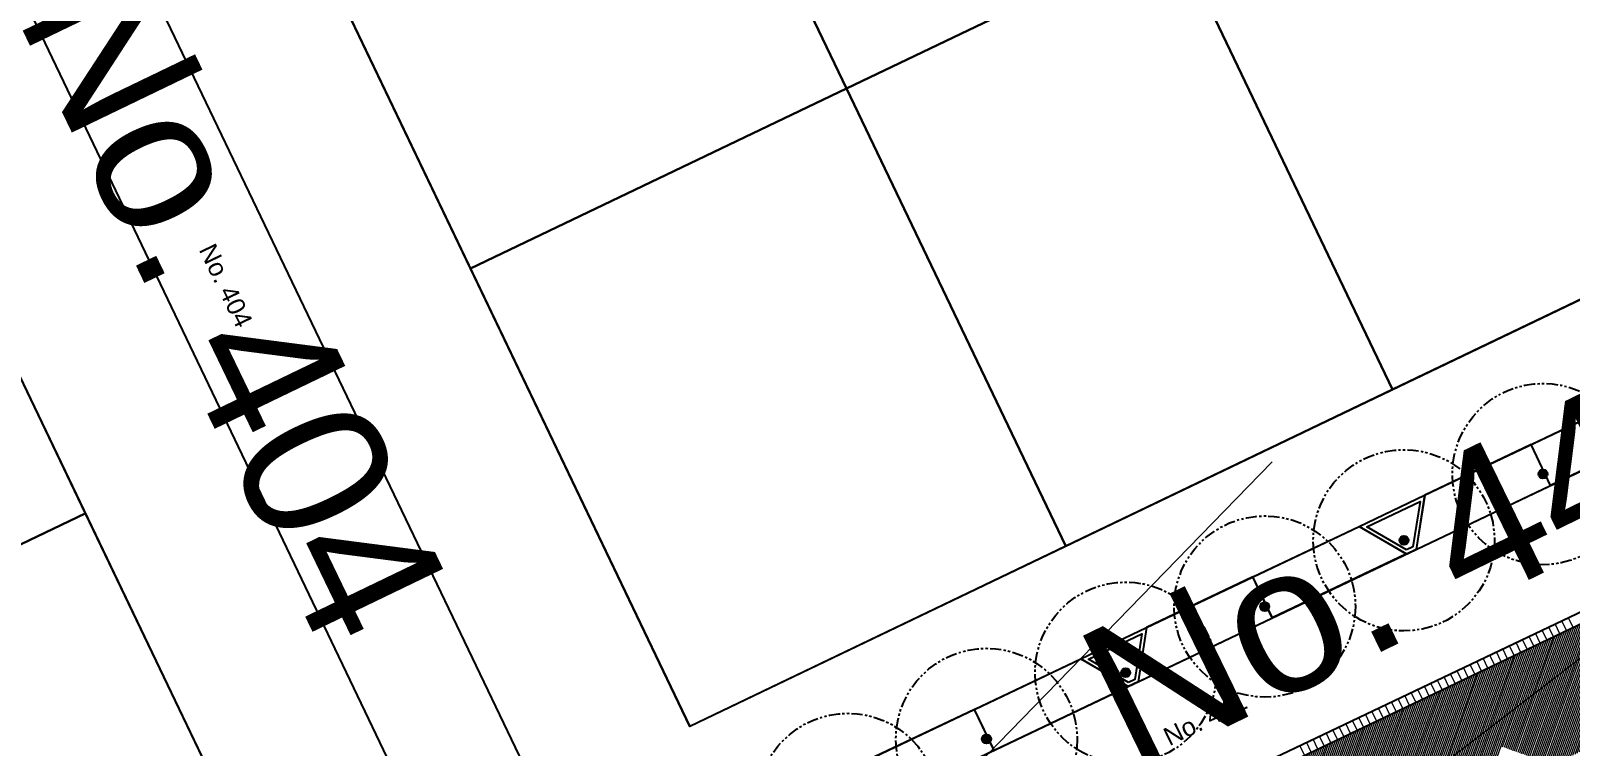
# Model space of a CAD drawing. Header units: metres. Extents: x 678805 to 1359287, y 2747329 to 5497370.
# Drawn here: x 679706 to 679791, y 2748752.2 to 2748791.7 of the extents above; entities that cross this region are included whole.
import ezdxf
from ezdxf.enums import TextEntityAlignment as Align

# ---------------------------------------------------------------- set-up
doc = ezdxf.new("R2010")
doc.units = ezdxf.units.M
doc.linetypes.add('XREF_MON_EIT SUPPORT$0$HIDDEN', pattern=[0.375, 0.25, -0.125])
doc.linetypes.add('XREF_MON_EIT SUPPORT$0$LIM ACERAS$0$PHANTOM2', pattern=[1.25, 0.625, -0.125, 0.125, -0.125, 0.125, -0.125])
for name, color, linetype in [('00_XREF_MON_HSC_PAVEMENT', 7, 'Continuous'), ('00_XREF_TWQ_URBAN CONTEXT', 7, 'Continuous'), ('XREF_MON_EIT SUPPORT$0$01-TX-NOM Carrers-500', 253, 'Continuous'), ('XREF_MON_EIT SUPPORT$0$01-TX-NOM Carrers_1-2000', 8, 'Continuous'), ('XREF_MON_EIT SUPPORT$0$02-L-Material Change', 253, 'Continuous'), ('XREF_MON_EIT SUPPORT$0$02-L-Painted line', 254, 'Continuous'), ('XREF_MON_EIT SUPPORT$0$02-L-Parking', 252, 'Continuous'), ('XREF_MON_EIT SUPPORT$0$L-Límite Acera', 9, 'Continuous'), ('XREF_MON_EIT SUPPORT$0$L-Límite Parcela', 5, 'Continuous'), ('XREF_MON_EIT SUPPORT$0$SL_TREE_CANOPY_', 254, 'XREF_MON_EIT SUPPORT$0$HIDDEN'), ('XREF_MON_EIT SUPPORT$0$SL_TREE_TRUNK_', 254, 'Continuous'), ('XREF_MON_EIT SUPPORT$0$SL_Trees_out_of_scope_', 254, 'Continuous'), ('XREF_MON_GENERAL_LAYOUT$0$02-L-Plan Change', 8, 'Continuous'), ('XREF_MON_URBAN CONTEXT$0$Parcel', 7, 'Continuous'), ('XREF_MON_URBAN CONTEXT$0$XREF_MON_EIT SUPPORT', 7, 'Continuous')]:
    doc.layers.add(name, color=color, linetype=linetype)
doc.layers.add('02-L-Waterfeatures 01', color=7, linetype='Continuous', true_color=0x4da6ff)
doc.layers.add('XREF_MON_GENERAL_LAYOUT$0$02-L-Level Curves 0.25-0.75m', color=33, linetype='Continuous', lineweight=5)
doc.layers.add('XREF_MON_GENERAL_LAYOUT$0$02-L-Level Curves 1m', color=37, linetype='Continuous', lineweight=5)
doc.layers.add('XREF_MON_HSC_PAVEMENT$0$02-L-Joints-Paviment_07_Precast Concrete Blocks 60X40', color=7, linetype='Continuous', lineweight=5, true_color=0x999999)
doc.layers.add('XREF_MON_HSC_PAVEMENT$0$03-TR-Pavement_07_Precast Concrete Blocks 20X10', color=7, linetype='Continuous', lineweight=5, true_color=0x999999)
doc.styles.add('XREF_MON_EIT SUPPORT$0$Standard', font='arial.ttf')
doc.styles.add('XREF_MON_GENERAL_LAYOUT$0$Standard', font='arial.ttf')

# ---------------------------------------------------------------- blocks, each defined once
blk = doc.blocks.new('XREF_MON_EIT SUPPORT$0$ALCORQUE 1')
at = {"layer": 'XREF_MON_EIT SUPPORT$0$02-L-Material Change', "color": 254, "ltscale": 7}
for points in [[(653000.384, 2717156.982), (652998.87, 2717159.598), (653002.859, 2717159.308), (653000.983, 2717156.938)], [(653000.504, 2717157.173), (652999.232, 2717159.371), (653002.468, 2717159.136), (653000.891, 2717157.145)]]:
    blk.add_lwpolyline(points, close=True, dxfattribs=at)
blk = doc.blocks.new('XREF_MON_EIT SUPPORT$0$ALCORQUE 2')
at = {"layer": 'XREF_MON_EIT SUPPORT$0$02-L-Material Change', "color": 254, "ltscale": 7}
for points in [[(653177.554, 2717293.445), (653176.419, 2717295.672), (653173.819, 2717294.347), (653176.476, 2717292.896)], [(653177.285, 2717293.532), (653176.332, 2717295.403), (653174.247, 2717294.341), (653176.48, 2717293.122)]]:
    blk.add_lwpolyline(points, close=True, dxfattribs=at)
blk = doc.blocks.new('XREF_MON_EIT SUPPORT$0$parking cada 2')
at = {"layer": 'XREF_MON_EIT SUPPORT$0$02-L-Parking', "color": 254}
for points in [[(679765.512, 2748757.786), (679768.129, 2748756.263), (679760.717, 2748752.736), (679759.647, 2748754.996), (679765.512, 2748757.786)], [(679753.781, 2748752.205), (679753.313, 2748749.213), (679760.725, 2748752.74), (679759.647, 2748754.996), (679753.781, 2748752.205)]]:
    blk.add_lwpolyline(points, dxfattribs=at)
blk = doc.blocks.new('XREF_MON_EIT SUPPORT$0$trees_outofboundaries')
at = {"layer": 'XREF_MON_EIT SUPPORT$0$SL_TREE_TRUNK_'}
h = blk.add_hatch(color=256, dxfattribs=at)
h.dxf.hatch_style = 1
edge = h.paths.add_edge_path()
edge.add_arc((0, 0), 0.25, 0, 360)
at = {"layer": 'XREF_MON_EIT SUPPORT$0$SL_TREE_CANOPY_', "linetype": 'XREF_MON_EIT SUPPORT$0$LIM ACERAS$0$PHANTOM2'}
blk.add_circle((0, 0), 5, dxfattribs=at)
at = {"layer": 'XREF_MON_EIT SUPPORT$0$SL_TREE_TRUNK_'}
blk.add_circle((0, 0), 0.25, dxfattribs=at)
blk = doc.blocks.new('XREF_MON_EIT SUPPORT')
at = {"layer": 'XREF_MON_EIT SUPPORT$0$L-Límite Acera'}
for p, q in [((679589.67, 2749035.554), (679727.263, 2748748.326)), ((679712.723, 2748793.955), (679733.617, 2748750.361))]:
    blk.add_line(p, q, dxfattribs=at)
at = {"layer": 'XREF_MON_EIT SUPPORT$0$L-Límite Acera', "color": 254}
for p, q in [((679782.931, 2748766.085), (679794.67, 2748771.67)), ((679767.58, 2748758.78), (679779.319, 2748764.365)), ((679752.238, 2748751.479), (679763.968, 2748757.061))]:
    blk.add_line(p, q, dxfattribs=at)
at = {"layer": 'XREF_MON_EIT SUPPORT$0$L-Límite Acera'}
blk.add_lwpolyline([(679733.617, 2748750.361, 0.399635), (679746.717, 2748746.074), (679972.841, 2748853.679)], format="xyb", dxfattribs=at)
at = {"layer": 'XREF_MON_EIT SUPPORT$0$L-Límite Parcela'}
for points in [[(679579.429, 2749035.637), (679719.837, 2748742.532)], [(680036.391, 2748894.173), (679742.384, 2748753.333)], [(679718.622, 2748802.935), (679742.384, 2748753.333)]]:
    blk.add_lwpolyline(points, dxfattribs=at)
at = {"layer": 'XREF_MON_EIT SUPPORT$0$02-L-Material Change', "color": 254, "rotation": 29.61659386372204}
for p in [(1454896.616, 63888.767), (1454881.265, 63881.462)]:
    blk.add_blockref('XREF_MON_EIT SUPPORT$0$ALCORQUE 1', p, dxfattribs=at)
at = {"layer": 'XREF_MON_EIT SUPPORT$0$02-L-Material Change', "color": 254, "xscale": -1, "rotation": 52.4592640808437}
blk.add_blockref('XREF_MON_EIT SUPPORT$0$ALCORQUE 2', (3232345.508, 1610950), dxfattribs=at)
at = {"layer": 'XREF_MON_EIT SUPPORT$0$02-L-Painted line'}
for p in [(29.158, 13.884), (13.807, 6.579), (-1.543, -0.726)]:
    blk.add_blockref('XREF_MON_EIT SUPPORT$0$parking cada 2', p, dxfattribs=at)
at = {"layer": 'XREF_MON_EIT SUPPORT$0$SL_Trees_out_of_scope_'}
for p in [(679789.461, 2748767.25), (679781.786, 2748763.597), (679774.111, 2748759.945), (679766.435, 2748756.292), (679758.76, 2748752.64), (679751.108, 2748749.053)]:
    blk.add_blockref('XREF_MON_EIT SUPPORT$0$trees_outofboundaries', p, dxfattribs=at)
at = {"layer": 'XREF_MON_EIT SUPPORT$0$01-TX-NOM Carrers-500', "ltscale": 0.3, "style": 'XREF_MON_EIT SUPPORT$0$Standard'}
for s, rotation, p in [('No. 404', 295.69362, (679715.285, 2748779.638)), ('No. 441', 25.95783, (679768.841, 2748752.235))]:
    blk.add_text(s, height=1, rotation=rotation, dxfattribs=at).set_placement(p)
at = {"layer": 'XREF_MON_EIT SUPPORT$0$01-TX-NOM Carrers_1-2000', "ltscale": 0.3, "style": 'XREF_MON_EIT SUPPORT$0$Standard'}
for s, rotation, p in [('No. 404', 295.73752, (679705.187, 2748792.537)), ('No. 441', 25.955, (679766.765, 2748750.742))]:
    blk.add_text(s, height=8, rotation=rotation, dxfattribs=at).set_placement(p)
blk = doc.blocks.new('XREF_MON_URBAN CONTEXT')
at = {"layer": 'XREF_MON_URBAN CONTEXT$0$Parcel'}
for points in [[(679769.067, 2748797.162), (679751.03, 2748788.521), (679739.365, 2748812.872), (679757.403, 2748821.512), (679769.067, 2748797.162)], [(679751.03, 2748788.521), (679730.287, 2748778.585), (679718.622, 2748802.936), (679739.365, 2748812.872), (679751.03, 2748788.521)], [(679799.201, 2748780.55), (679781.164, 2748771.91), (679769.067, 2748797.162), (679787.105, 2748805.802), (679799.201, 2748780.55)], [(679781.164, 2748771.91), (679763.127, 2748763.269), (679751.03, 2748788.521), (679769.067, 2748797.162), (679781.164, 2748771.91)], [(679763.127, 2748763.269), (679742.384, 2748753.333), (679730.287, 2748778.585), (679751.03, 2748788.521), (679763.127, 2748763.269)], [(679709.037, 2748765.079), (679686.49, 2748754.278), (679677.849, 2748772.315), (679700.396, 2748783.116), (679709.037, 2748765.079)], [(679697.291, 2748731.732), (679686.49, 2748754.278), (679709.037, 2748765.079), (679719.837, 2748742.532), (679697.291, 2748731.732)]]:
    blk.add_lwpolyline(points, close=True, dxfattribs=at)
at = {"layer": 'XREF_MON_URBAN CONTEXT$0$XREF_MON_EIT SUPPORT'}
blk.add_blockref('XREF_MON_EIT SUPPORT', (0, 0), dxfattribs=at)
blk = doc.blocks.new('XREF_MON_HSC_PAVEMENT')
at = {"layer": 'XREF_MON_HSC_PAVEMENT$0$03-TR-Pavement_07_Precast Concrete Blocks 20X10'}
h = blk.add_hatch(dxfattribs=at)
h.set_pattern_fill('ANSI31', color=256, scale=0.0315, angle=25.5)
h.set_pattern_definition([(70.5, (0, 0), (-0.094275932128, 0.033384858509), [])])
edge = h.paths.add_edge_path()
edge.add_line((679754.639, 2748741.428), (679756.438, 2748737.648))
edge.add_line((679756.438, 2748737.648), (679759.31, 2748736.613))
edge.add_line((679759.31, 2748736.613), (679763.155, 2748738.443))
edge.add_line((679763.155, 2748738.443), (679764.159, 2748741.27))
edge.add_line((679764.159, 2748741.27), (679766.986, 2748740.266))
edge.add_line((679766.986, 2748740.266), (679770.831, 2748742.096))
edge.add_line((679770.831, 2748742.096), (679771.835, 2748744.923))
edge.add_line((679771.835, 2748744.923), (679774.662, 2748743.919))
edge.add_line((679774.662, 2748743.919), (679778.507, 2748745.748))
edge.add_line((679778.507, 2748745.748), (679779.511, 2748748.576))
edge.add_line((679779.511, 2748748.576), (679782.338, 2748747.571))
edge.add_line((679782.338, 2748747.571), (679786.176, 2748749.398))
edge.add_line((679786.176, 2748749.398), (679787.186, 2748752.228))
edge.add_line((679787.186, 2748752.228), (679790.014, 2748751.224))
edge.add_line((679790.014, 2748751.224), (679793.857, 2748753.054))
edge.add_line((679793.857, 2748753.054), (679794.828, 2748755.786))
edge.add_line((679794.828, 2748755.786), (679794.862, 2748755.88))
edge.add_line((679794.862, 2748755.88), (679797.688, 2748754.876))
edge.add_line((679797.688, 2748754.876), (679801.533, 2748756.706))
edge.add_line((679801.533, 2748756.706), (679802.537, 2748759.533))
edge.add_line((679802.537, 2748759.533), (679805.364, 2748758.529))
edge.add_line((679805.364, 2748758.529), (679809.208, 2748760.358))
edge.add_line((679809.208, 2748760.358), (679810.212, 2748763.185))
edge.add_line((679810.212, 2748763.185), (679813.04, 2748762.181))
edge.add_line((679813.04, 2748762.181), (679816.883, 2748764.01))
edge.add_line((679816.883, 2748764.01), (679817.885, 2748766.836))
edge.add_line((679817.885, 2748766.836), (679820.714, 2748765.833))
edge.add_line((679820.714, 2748765.833), (679824.559, 2748767.663))
edge.add_line((679824.559, 2748767.663), (679825.563, 2748770.49))
edge.add_line((679825.563, 2748770.49), (679828.39, 2748769.486))
edge.add_line((679828.39, 2748769.486), (679832.234, 2748771.315))
edge.add_line((679832.234, 2748771.315), (679833.238, 2748774.142))
edge.add_line((679833.238, 2748774.142), (679836.062, 2748773.137))
edge.add_line((679836.062, 2748773.137), (679839.907, 2748774.967))
edge.add_line((679839.907, 2748774.967), (679840.952, 2748777.865))
edge.add_line((679840.952, 2748777.865), (679839.153, 2748781.645))
edge.add_line((679839.153, 2748781.645), (679754.643, 2748741.429))
at = {"layer": 'XREF_MON_HSC_PAVEMENT$0$02-L-Joints-Paviment_07_Precast Concrete Blocks 60X40'}
blk.add_line((679754.639, 2748741.428), (679839.153, 2748781.645), dxfattribs=at)
for points in [[(679789.675, 2748758.1), (679789.417, 2748758.64)], [(679790.036, 2748758.272), (679789.779, 2748758.812)], [(679790.397, 2748758.443), (679790.14, 2748758.984)], [(679790.758, 2748758.615), (679790.501, 2748759.156)], [(679791.12, 2748758.787), (679790.862, 2748759.328)], [(679787.869, 2748757.24), (679787.611, 2748757.781)], [(679788.23, 2748757.412), (679787.973, 2748757.953)], [(679788.591, 2748757.584), (679788.334, 2748758.125)], [(679788.952, 2748757.756), (679788.695, 2748758.297)], [(679789.314, 2748757.928), (679789.056, 2748758.469)], [(679786.063, 2748756.381), (679785.806, 2748756.922)], [(679786.424, 2748756.553), (679786.167, 2748757.094)], [(679786.785, 2748756.725), (679786.528, 2748757.265)], [(679787.146, 2748756.897), (679786.889, 2748757.437)], [(679787.508, 2748757.068), (679787.25, 2748757.609)], [(679784.257, 2748755.522), (679784, 2748756.062)], [(679784.618, 2748755.693), (679784.361, 2748756.234)], [(679784.979, 2748755.865), (679784.722, 2748756.406)], [(679785.34, 2748756.037), (679785.083, 2748756.578)], [(679785.702, 2748756.209), (679785.444, 2748756.75)], [(679782.451, 2748754.662), (679782.194, 2748755.203)], [(679782.812, 2748754.834), (679782.555, 2748755.375)], [(679783.173, 2748755.006), (679782.916, 2748755.547)], [(679783.535, 2748755.178), (679783.277, 2748755.719)], [(679783.896, 2748755.35), (679783.638, 2748755.89)], [(679780.645, 2748753.803), (679780.388, 2748754.344)], [(679781.006, 2748753.975), (679780.749, 2748754.515)], [(679781.367, 2748754.147), (679781.11, 2748754.687)], [(679781.729, 2748754.318), (679781.471, 2748754.859)], [(679782.09, 2748754.49), (679781.832, 2748755.031)], [(679778.839, 2748752.943), (679778.582, 2748753.484)], [(679779.2, 2748753.115), (679778.943, 2748753.656)], [(679779.561, 2748753.287), (679779.304, 2748753.828)], [(679779.923, 2748753.459), (679779.665, 2748754)], [(679780.284, 2748753.631), (679780.026, 2748754.172)], [(679777.394, 2748752.256), (679777.137, 2748752.797)], [(679777.755, 2748752.428), (679777.498, 2748752.969)], [(679778.117, 2748752.6), (679777.859, 2748753.14)], [(679778.478, 2748752.772), (679778.221, 2748753.312)], [(679776.311, 2748751.74), (679776.053, 2748752.281)], [(679776.672, 2748751.912), (679776.415, 2748752.453)], [(679777.033, 2748752.084), (679776.776, 2748752.625)]]:
    blk.add_lwpolyline(points, dxfattribs=at)
blk = doc.blocks.new('XREF_MON_GENERAL_LAYOUT')
at = {"layer": 'XREF_MON_GENERAL_LAYOUT$0$02-L-Level Curves 0.25-0.75m', "ltscale": 0.3}
blk.add_lwpolyline([(679696.776, 2748684.105), (679797.876, 2748762.002), (679792.236, 2748759.983)], dxfattribs=at)
at = {"layer": 'XREF_MON_GENERAL_LAYOUT$0$02-L-Level Curves 1m', "ltscale": 0.3}
blk.add_line((679774.521, 2748767.933), (679744.882, 2748737.461), dxfattribs=at)
at = {"layer": 'XREF_MON_GENERAL_LAYOUT$0$02-L-Plan Change'}
for p, q in [((679754.743, 2748742.141, 0), (679838.534, 2748782.015)), ((679755.001, 2748741.599, 0), (679838.792, 2748781.473, 0))]:
    blk.add_line(p, q, dxfattribs=at)
at = {"style": 'XREF_MON_GENERAL_LAYOUT$0$Standard'}
for tag, rotation, p in [('604,00', 330.26429, (679905.77, 2748776.558)), ('603,00', 330.26429, (679901.861, 2748753.477)), ('600,00', 133.82598, (679944.597, 2748745.153)), ('602,00', 330.26429, (679883.319, 2748738.727)), ('601,00', 117.89057, (679920.972, 2748732.87)), ('601,00', 330.26429, (679864.777, 2748723.976)), ('600,00', 40.88332, (679777.405, 2748705.444, 1.17)), ('602,00', 330.26429, (679941.275, 2748705.483)), ('601,00', 40.88332, (679701.798, 2748703.889, 1.17)), ('598,00', 62.09101, (679810.267, 2748702.619)), ('600,00', 330.26429, (679877.781, 2748691.131)), ('600,00', 19.55109, (679920.444, 2748685.496)), ('601,00', 330.26429, (679934.813, 2748683.804)), ('599,00', 330.26429, (679854.567, 2748679.061)), ('600,00', 88.39282, (679743.913, 2748675.572)), ('599,00', 20.60862, (679924.26, 2748675.216)), ('601,00', 88.39282, (679728.035, 2748671.318, -2)), ('602,00', 88.39282, (679711.826, 2748665.966, -1)), ('603,00', 88.39282, (679695.615, 2748660.611)), ('599,00', 40.88332, (679788.807, 2748655.829, 1.17)), ('601,00', 40.88332, (679627.612, 2748644.603, 1.17)), ('603,00', 41.70581, (679702.499, 2748628.484, 1.17)), ('600,00', 40.88332, (679645.925, 2748597.926, 1.17)), ('599,00', 34.22768, (679673.574, 2748555.136, 5.34))]:
    blk.add_attdef(tag, text='', height=1, rotation=rotation, dxfattribs=at).set_placement(p, align=Align.MIDDLE)
at = {"ltscale": 0.3, "style": 'XREF_MON_GENERAL_LAYOUT$0$Standard'}
for tag, rotation, p in [('603,50', 330.26429, (679911.501, 2748760.57)), ('602,50', 330.26429, (679892.865, 2748745.846)), ('600,50', 133.82598, (679933.048, 2748738.729)), ('601,50', 330.26429, (679873.581, 2748731.671)), ('601,50', 101.28567, (679909.522, 2748726.945)), ('602,50', 330.26429, (679948.625, 2748713.86)), ('600,50', 39.60595, (679743.243, 2748706.971)), ('600,50', 330.26429, (679880.266, 2748702.726)), ('600,50', 17.35374, (679917.615, 2748690.554)), ('599,50', 330.26429, (679867.197, 2748684.716)), ('599,50', 18.89439, (679921.71, 2748680.578)), ('599,50', 39.60595, (679778.991, 2748677.241)), ('600,50', 88.39282, (679735.925, 2748673.586)), ('601,50', 88.39282, (679719.906, 2748668.581)), ('602,50', 88.39282, (679703.474, 2748663.452)), ('601,50', 39.60595, (679610.513, 2748662.061)), ('598,50', 330.26429, (679861.765, 2748662.397)), ('600,00', 41.70581, (679752.308, 2748637.685)), ('601,00', 41.70581, (679736.044, 2748634.538)), ('599,00', 35.08346, (679763.043, 2748634.415, 1.17)), ('602,00', 41.70581, (679720.174, 2748633.096, 1.17)), ('600,00', 35.08346, (679747.063, 2748629.903, 1.17)), ('601,00', 35.08346, (679731.246, 2748625.239, 1.17)), ('600,50', 39.60595, (679636.92, 2748621.339)), ('602,00', 35.08346, (679715.4, 2748620.639, 1.17)), ('599,50', 28.7604, (679659.482, 2748574.323))]:
    blk.add_attdef(tag, text='', height=1, rotation=rotation, dxfattribs=at).set_placement(p, align=Align.MIDDLE)

msp = doc.modelspace()

# ---------------------------------------------------------------- block references
at = {"layer": '00_XREF_MON_HSC_PAVEMENT'}
msp.add_blockref('XREF_MON_HSC_PAVEMENT', (0, 0), dxfattribs=at)
at = {"layer": '00_XREF_TWQ_URBAN CONTEXT'}
msp.add_blockref('XREF_MON_URBAN CONTEXT', (0, 0), dxfattribs=at)
at = {"layer": '02-L-Waterfeatures 01', "color": 18, "true_color": 0x000000}
msp.add_blockref('XREF_MON_GENERAL_LAYOUT', (0, 0), dxfattribs=at)

doc.saveas('drawing.dxf')
